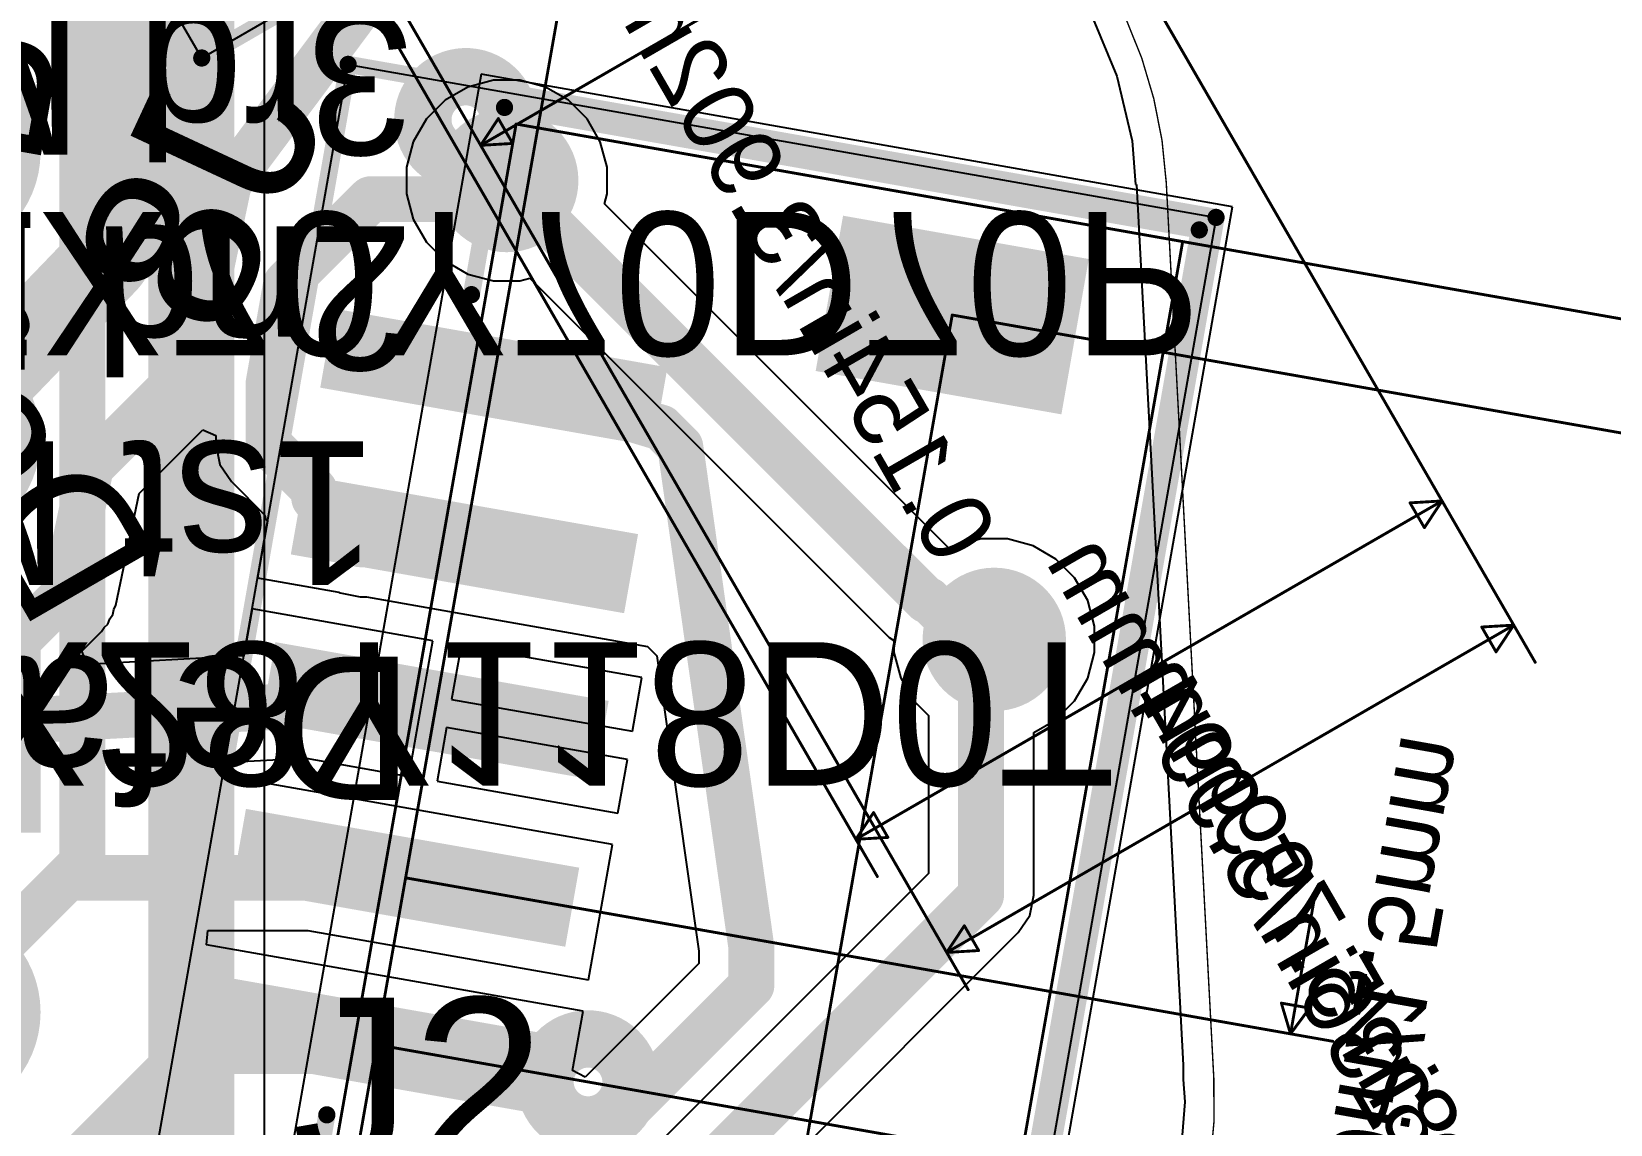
# Model space of a CAD drawing. Header units: millimetres. Extents: x 44.3 to 117.6, y 98.8 to 161.5.
# Drawn here: x 91.8 to 105.79, y 118.77 to 128.45 of the extents above; entities that cross this region are included whole.
import ezdxf

# ---------------------------------------------------------------- set-up
doc = ezdxf.new("R2010")
doc.units = ezdxf.units.MM
for name, color, linetype in [('BottomLayer', 5, 'Continuous'), ('BottomOverlay', 54, 'Continuous'), ('BottomPaste', 16, 'Continuous'), ('BottomSolder', 6, 'Continuous'), ('KeepOutLayer', 6, 'Continuous'), ('Mechanical13', 56, 'Continuous'), ('Mechanical15', 56, 'Continuous'), ('Mechanical5', 56, 'Continuous'), ('Mechanical7', 56, 'Continuous'), ('MultiLayer', 9, 'Continuous'), ('PadHoleLayer', 156, 'Continuous'), ('TopLayer', 1, 'Continuous'), ('TopOverlay', 2, 'Continuous'), ('TopSolder', 216, 'Continuous'), ('ViaHoleLayer', 16, 'Continuous')]:
    doc.layers.add(name, color=color, linetype=linetype)
doc.styles.add('Arial', font='arial.ttf', dxfattribs={"height": 0.2})

# ---------------------------------------------------------------- blocks, each defined once
blk = doc.blocks.new('PCBC_________1_2')
at = {"layer": 'BottomLayer'}
h = blk.add_hatch(color=5, dxfattribs=at)
edge = h.paths.add_edge_path()
edge.add_arc((0, 10.16), 0.8499983, 0, 360)
h = blk.add_hatch(color=5, dxfattribs=at)
edge = h.paths.add_edge_path()
edge.add_arc((0, 7.619999999999999), 0.8499983, 0, 360)
h = blk.add_hatch(color=5, dxfattribs=at)
edge = h.paths.add_edge_path()
edge.add_arc((0, 5.08), 0.8499983, 0, 360)
blk.add_hatch(color=5, dxfattribs=at).paths.add_polyline_path([(-0.84999957, 3.38999957), (0.84999957, 3.38999957), (0.84999957, 1.69000043), (-0.84999957, 1.69000043)])
h = blk.add_hatch(color=5, dxfattribs=at)
edge = h.paths.add_edge_path()
edge.add_arc((0, 0), 0.8499983, 0, 360)
at = {"layer": 'BottomSolder'}
h = blk.add_hatch(color=6, dxfattribs=at)
edge = h.paths.add_edge_path()
edge.add_arc((0, 10.16), 0.9515982999999999, 0, 360)
h = blk.add_hatch(color=6, dxfattribs=at)
edge = h.paths.add_edge_path()
edge.add_arc((0, 7.619999999999999), 0.9515982999999999, 0, 360)
h = blk.add_hatch(color=6, dxfattribs=at)
edge = h.paths.add_edge_path()
edge.add_arc((0, 5.08), 0.9515982999999999, 0, 360)
blk.add_hatch(color=6, dxfattribs=at).paths.add_polyline_path([(-0.95159957, 3.49159957), (0.95159957, 3.49159957), (0.95159957, 1.58840043), (-0.95159957, 1.58840043)])
h = blk.add_hatch(color=6, dxfattribs=at)
edge = h.paths.add_edge_path()
edge.add_arc((0, 0), 0.9515982999999999, 0, 360)
at = {"layer": 'MultiLayer'}
h = blk.add_hatch(color=9, dxfattribs=at)
edge = h.paths.add_edge_path()
edge.add_arc((0, 10.16), 0.8499983, 0, 360)
h = blk.add_hatch(color=9, dxfattribs=at)
edge = h.paths.add_edge_path()
edge.add_arc((0, 7.619999999999999), 0.8499983, 0, 360)
h = blk.add_hatch(color=9, dxfattribs=at)
edge = h.paths.add_edge_path()
edge.add_arc((0, 5.08), 0.8499983, 0, 360)
blk.add_hatch(color=9, dxfattribs=at).paths.add_polyline_path([(-0.84999957, 3.38999957), (0.84999957, 3.38999957), (0.84999957, 1.69000043), (-0.84999957, 1.69000043)])
h = blk.add_hatch(color=9, dxfattribs=at)
edge = h.paths.add_edge_path()
edge.add_arc((0, 0), 0.8499983, 0, 360)
at = {"layer": 'PadHoleLayer'}
h = blk.add_hatch(color=156, dxfattribs=at)
edge = h.paths.add_edge_path()
edge.add_arc((0, 10.16), 0.5499989, 0, 360)
h = blk.add_hatch(color=156, dxfattribs=at)
edge = h.paths.add_edge_path()
edge.add_arc((0, 7.619999999999999), 0.5499989, 0, 360)
h = blk.add_hatch(color=156, dxfattribs=at)
edge = h.paths.add_edge_path()
edge.add_arc((0, 5.08), 0.5499989, 0, 360)
h = blk.add_hatch(color=156, dxfattribs=at)
edge = h.paths.add_edge_path()
edge.add_arc((0, 2.54), 0.5499989, 0, 360)
h = blk.add_hatch(color=156, dxfattribs=at)
edge = h.paths.add_edge_path()
edge.add_arc((0, 0), 0.5499989, 0, 360)
at = {"layer": 'TopLayer'}
h = blk.add_hatch(color=1, dxfattribs=at)
edge = h.paths.add_edge_path()
edge.add_arc((0, 10.16), 0.8499983, 0, 360)
h = blk.add_hatch(color=1, dxfattribs=at)
edge = h.paths.add_edge_path()
edge.add_arc((0, 7.619999999999999), 0.8499983, 0, 360)
h = blk.add_hatch(color=1, dxfattribs=at)
edge = h.paths.add_edge_path()
edge.add_arc((0, 5.08), 0.8499983, 0, 360)
blk.add_hatch(color=1, dxfattribs=at).paths.add_polyline_path([(-0.84999957, 3.38999957), (0.84999957, 3.38999957), (0.84999957, 1.69000043), (-0.84999957, 1.69000043)])
h = blk.add_hatch(color=1, dxfattribs=at)
edge = h.paths.add_edge_path()
edge.add_arc((0, 0), 0.8499983, 0, 360)
at = {"layer": 'TopSolder'}
h = blk.add_hatch(color=216, dxfattribs=at)
edge = h.paths.add_edge_path()
edge.add_arc((0, 10.16), 0.9515982999999999, 0, 360)
h = blk.add_hatch(color=216, dxfattribs=at)
edge = h.paths.add_edge_path()
edge.add_arc((0, 7.619999999999999), 0.9515982999999999, 0, 360)
h = blk.add_hatch(color=216, dxfattribs=at)
edge = h.paths.add_edge_path()
edge.add_arc((0, 5.08), 0.9515982999999999, 0, 360)
blk.add_hatch(color=216, dxfattribs=at).paths.add_polyline_path([(-0.95159957, 3.49159957), (0.95159957, 3.49159957), (0.95159957, 1.58840043), (-0.95159957, 1.58840043)])
h = blk.add_hatch(color=216, dxfattribs=at)
edge = h.paths.add_edge_path()
edge.add_arc((0, 0), 0.9515982999999999, 0, 360)
blk = doc.blocks.new('CONN_S5B_ZR_SM4A_TF_JST_B_6')
at = {"layer": 'BottomLayer'}
for points in [[(-0.35560508, 1.49858984), (0.35559492, 1.49858984), (0.35559492, -1.49861016), (-0.35560508, -1.49861016)], [(1.14439192, 1.49861016), (1.85559192, 1.49861016), (1.85559192, -1.49858984), (1.14439192, -1.49858984)], [(2.64439908, 1.49857968), (3.35559908, 1.49857968), (3.35559908, -1.49862032), (2.64439908, -1.49862032)], [(4.14439608, 1.4986), (4.85559608, 1.4986), (4.85559608, -1.4986), (4.14439608, -1.4986)], [(5.64439562, 1.49862032), (6.35559562, 1.49862032), (6.35559562, -1.49857968), (5.64439562, -1.49857968)], [(7.84687534, -2.8986861), (7.84687534, -4.9052861), (6.65307534, -4.9052861), (6.65307534, -2.8986861)]]:
    blk.add_hatch(color=5, dxfattribs=at).paths.add_polyline_path(points)
at = {"layer": 'BottomPaste'}
for points in [[(-0.35560508, 1.49858984), (0.35559492, 1.49858984), (0.35559492, -1.49861016), (-0.35560508, -1.49861016)], [(1.14439192, 1.49861016), (1.85559192, 1.49861016), (1.85559192, -1.49858984), (1.14439192, -1.49858984)], [(2.64439908, 1.49857968), (3.35559908, 1.49857968), (3.35559908, -1.49862032), (2.64439908, -1.49862032)], [(4.14439608, 1.4986), (4.85559608, 1.4986), (4.85559608, -1.4986), (4.14439608, -1.4986)], [(5.64439562, 1.49862032), (6.35559562, 1.49862032), (6.35559562, -1.49857968), (5.64439562, -1.49857968)], [(7.84687534, -2.8986861), (7.84687534, -4.9052861), (6.65307534, -4.9052861), (6.65307534, -2.8986861)]]:
    blk.add_hatch(color=16, dxfattribs=at).paths.add_polyline_path(points)
at = {"layer": 'BottomSolder'}
for points in [[(-0.35560508, 1.49858984), (0.35559492, 1.49858984), (0.35559492, -1.49861016), (-0.35560508, -1.49861016)], [(1.14439192, 1.49861016), (1.85559192, 1.49861016), (1.85559192, -1.49858984), (1.14439192, -1.49858984)], [(2.64439908, 1.49857968), (3.35559908, 1.49857968), (3.35559908, -1.49862032), (2.64439908, -1.49862032)], [(4.14439608, 1.4986), (4.85559608, 1.4986), (4.85559608, -1.4986), (4.14439608, -1.4986)], [(5.64439562, 1.49862032), (6.35559562, 1.49862032), (6.35559562, -1.49857968), (5.64439562, -1.49857968)], [(7.948475339999999, -2.7970861), (7.948475339999999, -5.0068861), (6.55147534, -5.0068861), (6.55147534, -2.7970861)]]:
    blk.add_hatch(color=6, dxfattribs=at).paths.add_polyline_path(points)
at = {"layer": 'BottomOverlay', "const_width": 0.1524}
for points in [[(-2.37208822, 0.3224174399999999), (-0.68834, 0.32239204)], [(6.68832546, 0.3224149), (8.37212448, 0.32239712)], [(8.37212448, 0.32239712), (8.372106699999998, -5.92598764)], [(-2.37209584, -5.92601812), (8.372106699999998, -5.92598764)]]:
    blk.add_lwpolyline(points, dxfattribs=at)
at = {"layer": 'BottomOverlay', "const_width": 0.0762}
for points in [[(-0.72644, 0.32239204, 1), (-0.65024, 0.32239204, 1)], [(6.65022546, 0.3224149, 1), (6.72642546, 0.3224149, 1)], [(8.33402448, 0.32239712, 1), (8.41022448, 0.32239712, 1)], [(8.33402448, 0.32239712, 1), (8.41022448, 0.32239712, 1)], [(8.3340067, -5.92598764, 1), (8.410206699999998, -5.92598764, 1)], [(8.3340067, -5.92598764, 1), (8.410206699999998, -5.92598764, 1)]]:
    blk.add_lwpolyline(points, format="xyb", close=True, dxfattribs=at)
at = {"layer": 'Mechanical13', "const_width": 0.0254}
for points in [[(-2.24508568, 0.19542506), (8.245081299999999, 0.19538442)], [(8.245081299999999, 0.19538442), (8.24510162, -5.79899526)], [(-2.24510346, -5.79901558), (8.24510162, -5.79899526)]]:
    blk.add_lwpolyline(points, dxfattribs=at)
at = {"layer": 'Mechanical13'}
for points, const_width in [([(8.2387313, 0.19538442, 1), (8.2514313, 0.19538442, 1)], 0.0127), ([(8.2387313, 0.19538442, 1), (8.2514313, 0.19538442, 1)], 0.0127), ([(0.38099746, -1.90499746, 1), (-0.38100254, -1.90499746, 1)], 0.508), ([(-0.50800254, -1.90499746, 1), (-0.25400254, -1.90499746, 1)], 0.254), ([(0.25399746, -1.90499746, 1), (0.50799746, -1.90499746, 1)], 0.254), ([(8.238751619999999, -5.79899526, 1), (8.25145162, -5.79899526, 1)], 0.0127), ([(8.238751619999999, -5.79899526, 1), (8.25145162, -5.79899526, 1)], 0.0127)]:
    blk.add_lwpolyline(points, format="xyb", close=True, dxfattribs=dict(at, const_width=const_width))
at = {"layer": 'Mechanical15'}
for p, q in [((-2.50730004, 1.7526), (8.507295659999999, 1.75260254)), ((8.507295659999999, 1.75260254), (8.5072982, -6.052997799999999)), ((8.5072982, -6.052997799999999), (-2.50730258, -6.05300034))]:
    blk.add_line(p, q, dxfattribs=at)
at = {"layer": 'Mechanical15', "const_width": 0.1524}
for points in [[(-2.50727972, 1.75262032), (8.50728042, 1.75260762)], [(8.50728042, 1.75260762), (8.5073109, -6.052977479999999)], [(-2.50728988, -6.053023199999999), (8.5073109, -6.052977479999999)]]:
    blk.add_lwpolyline(points, dxfattribs=at)
at = {"layer": 'Mechanical15', "const_width": 0.0762}
for points in [[(8.46918042, 1.75260762, 1), (8.54538042, 1.75260762, 1)], [(8.46918042, 1.75260762, 1), (8.54538042, 1.75260762, 1)], [(8.4692109, -6.052977479999999, 1), (8.5454109, -6.052977479999999, 1)], [(8.4692109, -6.052977479999999, 1), (8.5454109, -6.052977479999999, 1)]]:
    blk.add_lwpolyline(points, format="xyb", close=True, dxfattribs=at)
at = {"layer": 'Mechanical5'}
for p, q in [((8.62609908, 0.57639966), (-2.62610092, 0.57639966)), ((8.62609908, -6.180000339999999), (8.62609908, 0.57639966)), ((-2.62610346, -6.1799978), (8.62609908, -6.180000339999999))]:
    blk.add_line(p, q, dxfattribs=at)
at = {"layer": 'Mechanical7', "const_width": 0.0254}
for points in [[(-13.04830512, 7.619999999999999e-06), (2.99999908, -2.032e-05)], [(-4.79331782, -2.54e-06), (2.99999908, -2.032e-05)], [(-5.08e-06, -1.016e-05), (-1.27e-05, -8.338977479999999)], [(-5.08e-06, -1.016e-05), (11.1661067, -2.032e-05)], [(-5.08e-06, -1.016e-05), (11.1661067, -2.032e-05)], [(1.49999192, 1.016e-05), (1.49999446, -8.33900796)], [(-4.793312739999999, -3.90199626), (7.24997534, -3.9019861)], [(7.24997534, -3.9019861), (7.24999566, -14.0540105)], [(8.24510162, -5.79899526), (8.24511686, -16.5940105)], [(1.75401478, -7.830995259999999), (1.50002494, -7.95800542)], [(1.75401478, -7.830995259999999), (1.75397668, -8.08500034)], [(1.50002494, -7.95800542), (2.77001478, -7.95799526)], [(1.50002494, -7.95800542), (1.75397668, -8.08500034)]]:
    blk.add_lwpolyline(points, dxfattribs=at)
at = {"layer": 'Mechanical7', "const_width": 0.0127}
for points in [[(-0.00635508, -1.016e-05, 1), (0.00634492, -1.016e-05, 1)], [(-0.00635508, -1.016e-05, 1), (0.00634492, -1.016e-05, 1)], [(-0.00635508, -1.016e-05, 1), (0.00634492, -1.016e-05, 1)], [(1.49364192, 1.016e-05, 1), (1.50634192, 1.016e-05, 1)], [(2.99364908, -2.032e-05, 1), (3.00634908, -2.032e-05, 1)], [(2.99364908, -2.032e-05, 1), (3.00634908, -2.032e-05, 1)], [(7.243625339999999, -3.9019861, 1), (7.256325339999999, -3.9019861, 1)], [(7.243625339999999, -3.9019861, 1), (7.256325339999999, -3.9019861, 1)], [(8.238751619999999, -5.79899526, 1), (8.25145162, -5.79899526, 1)], [(1.74766478, -7.830995259999999, 1), (1.76036478, -7.830995259999999, 1)], [(1.74766478, -7.830995259999999, 1), (1.76036478, -7.830995259999999, 1)], [(1.49367494, -7.95800542, 1), (1.50637494, -7.95800542, 1)], [(1.49367494, -7.95800542, 1), (1.50637494, -7.95800542, 1)], [(1.49367494, -7.95800542, 1), (1.50637494, -7.95800542, 1)], [(2.76366478, -7.95799526, 1), (2.77636478, -7.95799526, 1)], [(1.74762668, -8.08500034, 1), (1.76032668, -8.08500034, 1)], [(1.74762668, -8.08500034, 1), (1.76032668, -8.08500034, 1)], [(1.49364446, -8.33900796, 1), (1.50634446, -8.33900796, 1)]]:
    blk.add_lwpolyline(points, format="xyb", close=True, dxfattribs=at)
at = {"layer": 'Mechanical7', "text_generation_flag": 2}
for s, height, p in [('Default Padstyle: RX28Y118D0T', 1.27, (-6.20750346, 5.5626)), ('0.059in/1.5mm', 0.635, (-1.3137515, -8.46600034))]:
    blk.add_text(s, height=height, rotation=180, dxfattribs=at).set_placement(p)
blk = doc.blocks.new('CONN_S5B_ZR_SM4A_TF_JST_B_7')
at = {"layer": 'BottomOverlay'}
for points, const_width in [([(-3.76910092, 0, 1), (-4.531100919999999, 0, 1)], 0.508), ([(-4.65810092, 0, 1), (-4.40410092, 0, 1)], 0.254), ([(-3.896100919999999, 0, 1), (-3.64210092, 0, 1)], 0.254)]:
    blk.add_lwpolyline(points, format="xyb", close=True, dxfattribs=dict(at, const_width=const_width))
at = {"layer": 'Mechanical15'}
for p, q in [((-2.5072975, -6.05300034), (-2.50730004, 1.7526)), ((-2.50730004, 1.7526), (8.5072982, 1.7526))]:
    blk.add_line(p, q, dxfattribs=at)
at = {"layer": 'Mechanical15', "const_width": 0.1524}
for points in [[(8.50730836, 1.75261778), (-2.50730258, 1.75258984)], [(-2.50730258, 1.75258984), (-2.50729496, -6.05302066)]]:
    blk.add_lwpolyline(points, dxfattribs=at)
at = {"layer": 'Mechanical15', "const_width": 0.0762}
blk.add_lwpolyline([(-2.54540258, 1.75258984, 1), (-2.46920258, 1.75258984, 1)], format="xyb", close=True, dxfattribs=at)
blk.add_lwpolyline([(-2.54540258, 1.75258984, 1), (-2.46920258, 1.75258984, 1)], format="xyb", close=True, dxfattribs=at)
at = {"layer": 'Mechanical7', "const_width": 0.0254}
for points in [[(-2.24508822, 0.19538442), (-11.77831528, 0.19538188)], [(-11.3973229, 0.19538696), (-11.52431782, -0.05860795999999999)], [(-11.3973229, 0.19538696), (-11.3973229, -5.799013039999999)], [(-11.3973229, 0.19538696), (-11.2703229, -0.05860542)], [(3.00000162, 0), (-13.04829242, -2.286e-05)], [(-12.66730258, -1.778e-05), (-12.79429496, -0.2540127)], [(-12.66730258, -1.778e-05), (-12.66729496, -5.799028279999999)], [(-12.66730258, -1.778e-05), (-12.54030004, -0.25401016)], [(3.00000162, 0), (-4.7932975, -1.778e-05)], [(-4.41230766, -1.27e-05), (-4.53930004, -0.25401016)], [(-4.41230766, -1.27e-05), (-4.41227464, -3.90201404)], [(-4.41230766, -1.27e-05), (-4.28530766, -0.25400508)], [(-11.2703229, -0.05860542), (-11.52431782, -0.05860795999999999)], [(-12.54030004, -0.25401016), (-12.79429496, -0.2540127)], [(-4.28530766, -0.25400508), (-4.53930004, -0.25401016)], [(-12.54027464, -5.54498764), (-12.79426956, -5.54499272)], [(-12.79426956, -5.54499272), (-12.66729496, -5.799028279999999)], [(-12.54027464, -5.54498764), (-12.66729496, -5.799028279999999)], [(-11.27030258, -5.5449724), (-11.5242975, -5.544974939999999)], [(-11.5242975, -5.544974939999999), (-11.3973229, -5.799013039999999)], [(-11.27030258, -5.5449724), (-11.3973229, -5.799013039999999)], [(-2.24508822, -5.79901558), (-13.04833052, -5.799007959999999)], [(-2.24508822, -5.79901558), (-11.77831528, -5.799018119999999)]]:
    blk.add_lwpolyline(points, dxfattribs=at)
at = {"layer": 'Mechanical7', "const_width": 0.0127}
for points in [[(-11.78466528, 0.19538188, 1), (-11.77196528, 0.19538188, 1)], [(-11.4036729, 0.19538696, 1), (-11.3909729, 0.19538696, 1)], [(-11.4036729, 0.19538696, 1), (-11.3909729, 0.19538696, 1)], [(-11.4036729, 0.19538696, 1), (-11.3909729, 0.19538696, 1)], [(-13.05464242, -2.286e-05, 1), (-13.04194242, -2.286e-05, 1)], [(-12.67365258, -1.778e-05, 1), (-12.66095258, -1.778e-05, 1)], [(-12.67365258, -1.778e-05, 1), (-12.66095258, -1.778e-05, 1)], [(-12.67365258, -1.778e-05, 1), (-12.66095258, -1.778e-05, 1)], [(-4.7996475, -1.778e-05, 1), (-4.7869475, -1.778e-05, 1)], [(-4.41865766, -1.27e-05, 1), (-4.405957659999999, -1.27e-05, 1)], [(-4.41865766, -1.27e-05, 1), (-4.405957659999999, -1.27e-05, 1)], [(-4.41865766, -1.27e-05, 1), (-4.405957659999999, -1.27e-05, 1)], [(-11.53066782, -0.05860795999999999, 1), (-11.51796782, -0.05860795999999999, 1)], [(-11.53066782, -0.05860795999999999, 1), (-11.51796782, -0.05860795999999999, 1)], [(-11.2766729, -0.05860542, 1), (-11.2639729, -0.05860542, 1)], [(-11.2766729, -0.05860542, 1), (-11.2639729, -0.05860542, 1)], [(-12.80064496, -0.2540127, 1), (-12.78794496, -0.2540127, 1)], [(-12.80064496, -0.2540127, 1), (-12.78794496, -0.2540127, 1)], [(-12.54665004, -0.25401016, 1), (-12.53395004, -0.25401016, 1)], [(-12.54665004, -0.25401016, 1), (-12.53395004, -0.25401016, 1)], [(-4.54565004, -0.25401016, 1), (-4.532950039999999, -0.25401016, 1)], [(-4.54565004, -0.25401016, 1), (-4.532950039999999, -0.25401016, 1)], [(-4.291657659999999, -0.25400508, 1), (-4.27895766, -0.25400508, 1)], [(-4.291657659999999, -0.25400508, 1), (-4.27895766, -0.25400508, 1)], [(-12.80061956, -5.54499272, 1), (-12.78791956, -5.54499272, 1)], [(-12.80061956, -5.54499272, 1), (-12.78791956, -5.54499272, 1)], [(-12.54662464, -5.54498764, 1), (-12.53392464, -5.54498764, 1)], [(-12.54662464, -5.54498764, 1), (-12.53392464, -5.54498764, 1)], [(-11.5306475, -5.544974939999999, 1), (-11.5179475, -5.544974939999999, 1)], [(-11.5306475, -5.544974939999999, 1), (-11.5179475, -5.544974939999999, 1)], [(-11.27665258, -5.5449724, 1), (-11.26395258, -5.5449724, 1)], [(-11.27665258, -5.5449724, 1), (-11.26395258, -5.5449724, 1)], [(-13.05468052, -5.799007959999999, 1), (-13.04198052, -5.799007959999999, 1)], [(-12.67364496, -5.799028279999999, 1), (-12.66094496, -5.799028279999999, 1)], [(-12.67364496, -5.799028279999999, 1), (-12.66094496, -5.799028279999999, 1)], [(-12.67364496, -5.799028279999999, 1), (-12.66094496, -5.799028279999999, 1)], [(-11.78466528, -5.799018119999999, 1), (-11.77196528, -5.799018119999999, 1)], [(-11.4036729, -5.799013039999999, 1), (-11.3909729, -5.799013039999999, 1)], [(-11.4036729, -5.799013039999999, 1), (-11.3909729, -5.799013039999999, 1)], [(-11.4036729, -5.799013039999999, 1), (-11.3909729, -5.799013039999999, 1)]]:
    blk.add_lwpolyline(points, format="xyb", close=True, dxfattribs=at)
at = {"layer": 'TopOverlay'}
for points, const_width in [([(-3.76910092, 0, 1), (-4.531100919999999, 0, 1)], 0.508), ([(-4.65810092, 0, 1), (-4.40410092, 0, 1)], 0.254), ([(-3.896100919999999, 0, 1), (-3.64210092, 0, 1)], 0.254)]:
    blk.add_lwpolyline(points, format="xyb", close=True, dxfattribs=dict(at, const_width=const_width))
at = {"layer": 'Mechanical7', "text_generation_flag": 2}
for s, height, p in [('Default Padstyle: RX28Y118D0T', 1.27, (-6.20749838, 5.5626)), ('0.154in/3.902mm', 0.635, (-9.6827975, -1.63350194)), ('0.236in/5.994mm', 0.635, (-16.66780004, -2.48430034)), ('0.228in/5.799mm', 0.635, (-17.93780004, -2.5819989))]:
    blk.add_text(s, height=height, rotation=180, dxfattribs=at).set_placement(p)
blk = doc.blocks.new('CONN_S5B_ZR_SM4A_TF_JST_B_10')
at = {"layer": 'Mechanical7', "text_generation_flag": 2}
for s, p in [('2nd Mtg Padstyle: EX70Y70D70P', (-6.207500919999999, 9.372599999999998)), ('Default Padstyle: RX28Y118D0T', (-6.207500919999999, 5.5626))]:
    blk.add_text(s, height=1.27, rotation=180, dxfattribs=at).set_placement(p)
blk = doc.blocks.new('CONN_S5B_ZR_SM4A_TF_JST_12')
at = {"layer": 'Mechanical7'}
for s, p in [('Default Padstyle: RX28Y118D0T', (-6.207500919999999, -5.5626)), ('1st Mtg Padstyle: RX79Y47D0T', (-5.890000919999999, -7.467599999999999)), ('2nd Mtg Padstyle: EX70Y70D70P', (-6.207500919999999, -9.372599999999998)), ('3rd Mtg Padstyle: EX70Y70D70P', (-6.207500919999999, -11.2776))]:
    blk.add_text(s, height=1.27, dxfattribs=at).set_placement(p)

msp = doc.modelspace()

# ---------------------------------------------------------------- hatches: boundary and pattern name
at = {"layer": 'BottomLayer'}
h = msp.add_hatch(color=5, dxfattribs=at)
edge = h.paths.add_edge_path()
edge.add_arc((96.01199999999999, 127.127), 0.635, 0, 360)
h = msp.add_hatch(color=5, dxfattribs=at)
edge = h.paths.add_edge_path()
edge.add_arc((100.33, 123.063), 0.635, 0, 360)
at = {"layer": 'TopLayer'}
h = msp.add_hatch(color=1, dxfattribs=at)
edge = h.paths.add_edge_path()
edge.add_arc((96.01199999999999, 127.127), 0.635, 0, 360)
h = msp.add_hatch(color=1, dxfattribs=at)
edge = h.paths.add_edge_path()
edge.add_arc((100.33, 123.063), 0.635, 0, 360)
at = {"layer": 'ViaHoleLayer'}
h = msp.add_hatch(color=16, dxfattribs=at)
edge = h.paths.add_edge_path()
edge.add_arc((96.01199999999999, 127.127), 0.3556, 0, 360)
h = msp.add_hatch(color=16, dxfattribs=at)
edge = h.paths.add_edge_path()
edge.add_arc((100.33, 123.063), 0.3556, 0, 360)

# ---------------------------------------------------------------- linework, layer by layer
at = {"layer": 'BottomLayer'}
for p, q in [((92.75674616, 124.3555044), (93.31963302, 124.91839126)), ((93.31963302, 124.91839126), (93.43696578, 124.86978836)), ((93.43696578, 124.86978836), (93.43696578, 124.7908604)), ((93.43696578, 124.7908604), (93.47244958, 124.61246858)), ((93.47244958, 124.61246858), (93.57350093999999, 124.46123952)), ((93.57350093999999, 124.46123952), (93.87094764, 124.16379028)), ((92.54929927999999, 123.36638522), (92.75674616, 124.3555044)), ((93.89371874, 124.10882976), (93.80562137999999, 123.60920922)), ((93.87094764, 124.16379028), (93.8768633, 124.13405196)), ((93.8768633, 124.13405196), (93.89371874, 124.10882976)), ((93.80562137999999, 123.60920922), (94.5245506, 123.4824429)), ((94.5245506, 123.4824429), (94.53637683999999, 123.47454096)), ((94.53637683999999, 123.47454096), (94.71476612, 123.43905716)), ((92.53223048, 123.32635736), (92.54929927999999, 123.36638522)), ((93.75688132, 123.33267434), (93.68336609999999, 122.91575112)), ((95.35778489999998, 123.05039144), (93.75688132, 123.33267434)), ((94.71476612, 123.43905716), (94.77060293999999, 123.43905716)), ((94.77060293999999, 123.43905716), (97.2575652, 123.00053886)), ((92.44687124, 123.16863352), (92.47795575999999, 123.19907796)), ((92.47795575999999, 123.19907796), (92.49690415999999, 123.24351018)), ((92.49690415999999, 123.24351018), (92.5237418, 123.28367774)), ((92.5237418, 123.28367774), (92.53223048, 123.32635736)), ((92.24757014, 122.95732584), (92.42269298, 123.13244868)), ((92.42269298, 123.13244868), (92.44687124, 123.16863352)), ((92.29930232, 122.84133928), (92.24757014, 122.95732584)), ((93.68336609999999, 122.91575112), (92.29930232, 122.84133928)), ((95.25193039999999, 122.45005228), (95.35778489999998, 123.05039144)), ((95.60792663999999, 123.00628688), (95.52412441999999, 122.53101732)), ((97.20883022, 122.72400398), (95.60792663999999, 123.00628688)), ((97.2575652, 123.00053886), (97.25756774, 123.00053632)), ((97.25756774, 123.00053632), (97.2575652, 123.00053378)), ((97.2575652, 123.00053378), (97.34123788, 122.91807776)), ((97.34123788, 122.91807776), (97.71281194, 120.30130372)), ((97.125028, 122.24873442), (97.20883022, 122.72400398)), ((95.52412441999999, 122.53101732), (97.125028, 122.24873442)), ((95.14607335999999, 121.84971312), (95.25193039999999, 122.45005228)), ((95.48001732, 122.28087558), (95.39621509999999, 121.80560856)), ((97.0809209, 121.99859268), (95.48001732, 122.28087558)), ((93.54246975999999, 121.84733314), (93.55018628, 121.97493258)), ((93.55018628, 121.97493258), (94.22029162, 122.01095994)), ((94.22029162, 122.01095994), (94.2352319, 122.01031986)), ((94.2352319, 122.01031986), (95.14607335999999, 121.84971312)), ((96.99711868, 121.52332566), (97.0809209, 121.99859268)), ((96.94832782, 121.24679078), (93.54246975999999, 121.84733314)), ((95.39621509999999, 121.80560856), (96.99711868, 121.52332566)), ((96.73661627999999, 120.04611246), (96.94832782, 121.24679078)), ((93.35285621999999, 120.35763076), (93.36396617999999, 120.48463076)), ((93.36396617999999, 120.48463076), (94.24964894, 120.48463076)), ((94.24964894, 120.48463076), (96.73661627999999, 120.04611246)), ((96.68787621999999, 119.76957758), (93.35285621999999, 120.35763076)), ((97.71281194, 120.30130372), (97.71281194, 120.1906537)), ((97.71281194, 120.1906537), (96.70792698, 119.18576874)), ((96.59527544, 119.24440972), (96.68787621999999, 119.76957758)), ((96.70792698, 119.18576874), (96.59527544, 119.24440972))]:
    msp.add_line(p, q, dxfattribs=at)
for points, const_width in [([(92.58819684, 126.5946922), (92.62292117999999, 129.77460964)], 0.7619999999999999), ([(93.55103464, 127.10202926), (95.5078481, 129.7328114)], 0.4064), ([(93.53269584, 127.01458722), (93.55103464, 127.10202926)], 0.4064), ([(95.8467603, 126.9617603), (96.01199999999999, 127.127)], 0.4064), ([(93.23272691999999, 125.58429544), (93.53269584, 127.01458722)], 0.4064), ([(94.05859522, 126.21420782), (94.8061477, 126.9617603)], 0.4064), ([(94.8061477, 126.9617603), (95.8467603, 126.9617603)], 0.4064), ([(92.46511605999999, 126.42512688), (92.5881943, 126.5946922)], 0.7619999999999999), ([(91.19101649999999, 125.10002158), (92.46511605999999, 126.42512688)], 0.7619999999999999), ([(92.57705132, 126.54154016), (92.58819684, 126.5946922)], 0.4064), ([(93.90312182, 125.33245444), (94.05859522, 126.21420782)], 0.4064), ([(93.20789588, 125.46589588), (93.23272691999999, 125.58429544)], 0.4064), ([(92.329, 124.587), (93.20789588, 125.46589588)], 0.4064), ([(95.89790319999999, 125.3824264), (97.14714378, 125.00739794)], 0.4064), ([(93.90312182, 124.7908604), (93.90312182, 125.33245444)], 0.4064), ([(97.14714378, 125.00739794), (97.38091014, 124.93722028)], 0.4064), ([(97.38091014, 124.93722028), (97.54893114, 124.76919928)], 0.4064), ([(93.90312182, 124.7908604), (94.30753553999999, 124.38644668)], 0.4064), ([(97.54893114, 124.76919928), (97.54930451999999, 124.76856936)], 0.4064), ([(97.54930451999999, 124.76856936), (98.17492938, 120.36267012)], 0.4064), ([(92.09306956, 123.46206956), (92.329, 124.587)], 0.4064), ([(94.30753553999999, 124.31244378), (94.30753553999999, 124.38644668)], 0.4064), ([(94.30753553999999, 124.31244378), (94.71476612, 123.9052132)], 0.4064), ([(94.71476612, 123.9052132), (95.63745159999999, 123.9052132)], 0.4064), ([(90.932, 122.301), (92.09306956, 123.46206956)], 0.4064), ([(91.58958822, 122.33635426), (94.21775923999999, 122.47765192)], 0.4064), ([(94.21775923999999, 122.47765192), (95.377, 122.428)], 0.4064), ([(90.932, 119.761), (92.1217868, 120.9507868)], 0.4064), ([(92.1217868, 120.9507868), (95.11649759999999, 120.9507868)], 0.4064), ([(98.17492938, 120.36266758), (98.17896798, 120.33424498)], 0.4064), ([(98.17896798, 119.99756798), (98.17896798, 120.33424498)], 0.4064), ([(95.80879999999999, 117.6274), (98.17896798, 119.99756798)], 0.4064), ([(92.19150217999999, 118.35350218), (93.30577224, 119.46777224)], 0.508), ([(93.30577224, 119.46777224), (94.85024464, 119.46777224)], 0.508), ([(94.85024464, 119.46777224), (94.85604599999999, 119.4735736)], 0.4064)]:
    msp.add_lwpolyline(points, dxfattribs=dict(at, const_width=const_width))
for points, const_width in [([(93.44943463999999, 127.10202926, 1), (93.65263464, 127.10202926, 1)], 0.2032), ([(93.44943463999999, 127.10202926, 1), (93.65263464, 127.10202926, 1)], 0.2032), ([(95.9104, 127.127, 1), (96.11359999999999, 127.127, 1)], 0.2032), ([(93.43109584, 127.01458722, 1), (93.63429584, 127.01458722, 1)], 0.2032), ([(93.43109584, 127.01458722, 1), (93.63429584, 127.01458722, 1)], 0.2032), ([(94.70454769999999, 126.9617603, 1), (94.90774769999999, 126.9617603, 1)], 0.2032), ([(94.70454769999999, 126.9617603, 1), (94.90774769999999, 126.9617603, 1)], 0.2032), ([(95.7451603, 126.9617603, 1), (95.94836029999999, 126.9617603, 1)], 0.2032), ([(95.7451603, 126.9617603, 1), (95.94836029999999, 126.9617603, 1)], 0.2032), ([(92.3976943, 126.5946922, 1), (92.7786943, 126.5946922, 1)], 0.3809999999999999), ([(92.39769684, 126.5946922, 1), (92.77869684, 126.5946922, 1)], 0.3809999999999999), ([(92.27461606, 126.42512688, 1), (92.65561606, 126.42512688, 1)], 0.3809999999999999), ([(92.27461606, 126.42512688, 1), (92.65561606, 126.42512688, 1)], 0.3809999999999999), ([(92.47545131999999, 126.54154016, 1), (92.67865132, 126.54154016, 1)], 0.2032), ([(92.48659683999999, 126.5946922, 1), (92.68979684, 126.5946922, 1)], 0.2032), ([(93.95699522, 126.21420782, 1), (94.16019521999999, 126.21420782, 1)], 0.2032), ([(93.95699522, 126.21420782, 1), (94.16019521999999, 126.21420782, 1)], 0.2032), ([(93.13112692, 125.58429544, 1), (93.33432692, 125.58429544, 1)], 0.2032), ([(93.13112692, 125.58429544, 1), (93.33432692, 125.58429544, 1)], 0.2032), ([(93.10629587999999, 125.46589588, 1), (93.30949588, 125.46589588, 1)], 0.2032), ([(93.10629587999999, 125.46589588, 1), (93.30949588, 125.46589588, 1)], 0.2032), ([(95.7963032, 125.3824264, 1), (95.99950319999999, 125.3824264, 1)], 0.2032), ([(93.80152181999999, 125.33245444, 1), (94.00472181999999, 125.33245444, 1)], 0.2032), ([(93.80152181999999, 125.33245444, 1), (94.00472181999999, 125.33245444, 1)], 0.2032), ([(97.04554378, 125.00739794, 1), (97.24874378, 125.00739794, 1)], 0.2032), ([(97.04554378, 125.00739794, 1), (97.24874378, 125.00739794, 1)], 0.2032), ([(97.27931013999999, 124.93722028, 1), (97.48251014, 124.93722028, 1)], 0.2032), ([(97.27931013999999, 124.93722028, 1), (97.48251014, 124.93722028, 1)], 0.2032), ([(93.80152181999999, 124.7908604, 1), (94.00472181999999, 124.7908604, 1)], 0.2032), ([(93.80152181999999, 124.7908604, 1), (94.00472181999999, 124.7908604, 1)], 0.2032), ([(97.44733113999999, 124.76919928, 1), (97.65053113999998, 124.76919928, 1)], 0.2032), ([(97.44733113999999, 124.76919928, 1), (97.65053113999998, 124.76919928, 1)], 0.2032), ([(97.44770452, 124.76856936, 1), (97.65090452, 124.76856936, 1)], 0.2032), ([(97.44770452, 124.76856936, 1), (97.65090452, 124.76856936, 1)], 0.2032), ([(92.22739999999999, 124.587, 1), (92.43059999999998, 124.587, 1)], 0.2032), ([(92.22739999999999, 124.587, 1), (92.43059999999998, 124.587, 1)], 0.2032), ([(94.20593554, 124.38644668, 1), (94.40913554, 124.38644668, 1)], 0.2032), ([(94.20593554, 124.38644668, 1), (94.40913554, 124.38644668, 1)], 0.2032), ([(94.20593554, 124.31244378, 1), (94.40913554, 124.31244378, 1)], 0.2032), ([(94.20593554, 124.31244378, 1), (94.40913554, 124.31244378, 1)], 0.2032), ([(94.61316612, 123.9052132, 1), (94.81636612, 123.9052132, 1)], 0.2032), ([(94.61316612, 123.9052132, 1), (94.81636612, 123.9052132, 1)], 0.2032), ([(95.5358516, 123.9052132, 1), (95.7390516, 123.9052132, 1)], 0.2032), ([(91.99146956, 123.46206956, 1), (92.19466956, 123.46206956, 1)], 0.2032), ([(91.99146956, 123.46206956, 1), (92.19466956, 123.46206956, 1)], 0.2032), ([(94.11615924, 122.47765192, 1), (94.31935924, 122.47765192, 1)], 0.2032), ([(94.11615924, 122.47765192, 1), (94.31935924, 122.47765192, 1)], 0.2032), ([(95.27539999999999, 122.428, 1), (95.47859999999999, 122.428, 1)], 0.2032), ([(92.02018679999999, 120.9507868, 1), (92.22338679999999, 120.9507868, 1)], 0.2032), ([(92.02018679999999, 120.9507868, 1), (92.22338679999999, 120.9507868, 1)], 0.2032), ([(95.0148976, 120.9507868, 1), (95.2180976, 120.9507868, 1)], 0.2032), ([(98.07332938, 120.36267012, 1), (98.27652938, 120.36267012, 1)], 0.2032), ([(98.07332938, 120.36266758, 1), (98.27652938, 120.36266758, 1)], 0.2032), ([(98.07736798, 120.33424498, 1), (98.28056798, 120.33424498, 1)], 0.2032), ([(98.07736798, 120.33424498, 1), (98.28056798, 120.33424498, 1)], 0.2032), ([(98.07736798, 119.99756798, 1), (98.28056798, 119.99756798, 1)], 0.2032), ([(98.07736798, 119.99756798, 1), (98.28056798, 119.99756798, 1)], 0.2032), ([(93.17877224, 119.46777224, 1), (93.43277223999999, 119.46777224, 1)], 0.254), ([(93.17877224, 119.46777224, 1), (93.43277223999999, 119.46777224, 1)], 0.254), ([(94.72324463999999, 119.46777224, 1), (94.97724464, 119.46777224, 1)], 0.254), ([(94.74864464, 119.46777224, 1), (94.95184463999999, 119.46777224, 1)], 0.2032), ([(94.754446, 119.4735736, 1), (94.957646, 119.4735736, 1)], 0.2032)]:
    msp.add_lwpolyline(points, format="xyb", close=True, dxfattribs=dict(at, const_width=const_width))
at = {"layer": 'KeepOutLayer', "const_width": 0.0127}
for points in [[(101.32313238, 128.89484, -0.1181913949826907), (101.85341072, 127.106807)], [(102.27414902, 119.17825288, -0.2965705462415262), (100.09339138, 115.40106968)]]:
    msp.add_lwpolyline(points, format="xyb", dxfattribs=at)
msp.add_lwpolyline([(101.8533904, 127.1068324), (102.2741668, 119.1782732)], dxfattribs=at)
at = {"layer": 'KeepOutLayer', "const_width": 0.00635}
for points in [[(101.8502154, 127.1068324, 1), (101.8565654, 127.1068324, 1)], [(101.85023572, 127.106807, 1), (101.85658572, 127.106807, 1)], [(102.27097402, 119.17825288, 1), (102.27732402, 119.17825288, 1)], [(102.2709918, 119.1782732, 1), (102.2773418, 119.1782732, 1)]]:
    msp.add_lwpolyline(points, format="xyb", close=True, dxfattribs=at)
at = {"layer": 'TopLayer'}
for p, q in [((93.86544091999998, 118.2624), (93.86544091999998, 136.0424)), ((101.19003638, 128.592072), (101.41453174, 128.05009442)), ((95.6688587, 127.95541592), (95.4661413, 127.8383778)), ((95.89496188, 128.016), (95.6688587, 127.95541592)), ((96.12903811999999, 128.016), (95.89496188, 128.016)), ((96.35514129999999, 127.95541592), (96.12903811999999, 128.016)), ((96.5578587, 127.8383778), (96.35514129999999, 127.95541592)), ((101.41453174, 128.05009442), (101.55147838, 127.47966884)), ((95.4661413, 127.8383778), (95.30062219999999, 127.6728587)), ((96.7233778, 127.6728587), (96.5578587, 127.8383778)), ((95.30062219999999, 127.6728587), (95.18358408, 127.4701413)), ((96.84041592, 127.4701413), (96.7233778, 127.6728587)), ((95.18358408, 127.4701413), (95.12299999999999, 127.24403812)), ((96.901, 127.24403812), (96.84041592, 127.4701413)), ((101.55147838, 127.47966884), (101.58195838, 127.09240266)), ((95.12299999999999, 127.24403812), (95.12299999999999, 127.00996188)), ((96.901, 127.00996188), (96.901, 127.24403812)), ((95.12299999999999, 127.00996188), (95.18358408, 126.7838587)), ((96.87717988, 126.92106188), (96.901, 127.00996188)), ((101.58195838, 127.09240266), (101.588316, 127.09274048)), ((101.588316, 127.09274048), (102.0023614, 119.2910111)), ((99.93611965999999, 123.8621221), (96.87717988, 126.92106188)), ((95.18358408, 126.7838587), (95.30062219999999, 126.5811413)), ((95.30062219999999, 126.5811413), (95.4661413, 126.4156222)), ((95.4661413, 126.4156222), (95.6688587, 126.29858408)), ((95.6688587, 126.29858408), (95.89496188, 126.238)), ((95.89496188, 126.238), (96.12903811999999, 126.238)), ((96.12903811999999, 126.238), (96.21793812, 126.26182012)), ((96.21793812, 126.26182012), (99.39971484, 123.0800434)), ((99.9868587, 123.89141592), (99.93611965999999, 123.8621221)), ((100.21296188, 123.952), (99.9868587, 123.89141592)), ((100.44703812, 123.952), (100.21296188, 123.952)), ((100.6731413, 123.89141592), (100.44703812, 123.952)), ((100.8758587, 123.7743778), (100.6731413, 123.89141592)), ((101.0413778, 123.6088587), (100.8758587, 123.7743778)), ((101.15841592, 123.4061413), (101.0413778, 123.6088587)), ((101.219, 123.18003812), (101.15841592, 123.4061413)), ((99.39971484, 123.0800434), (99.44099999999999, 123.05245646)), ((99.44099999999999, 123.05245646), (99.44099999999999, 122.94596188)), ((101.219, 122.94596188), (101.219, 123.18003812)), ((99.44099999999999, 122.94596188), (99.50158408, 122.7198587)), ((101.15841592, 122.7198587), (101.219, 122.94596188)), ((99.50158408, 122.7198587), (99.61862219999999, 122.5171413)), ((101.0413778, 122.5171413), (101.15841592, 122.7198587)), ((99.61862219999999, 122.5171413), (99.74699887999999, 122.38876462)), ((100.8758587, 122.3516222), (101.0413778, 122.5171413)), ((99.74699887999999, 122.38876462), (99.74699887999999, 120.9893313)), ((100.67931096, 122.23814516), (100.8758587, 122.3516222)), ((100.67931096, 120.79624304), (100.67931096, 122.23814516)), ((99.74699887999999, 120.9893313), (96.46899934, 117.71132922)), ((100.64382716, 120.61785376), (100.67931096, 120.79624304)), ((100.5427758, 120.46661962), (100.64382716, 120.61785376)), ((97.28319633999999, 117.20704016), (100.5427758, 120.46661962)), ((102.0023614, 119.2910111), (102.00269414, 119.163846)), ((102.00269414, 119.163846), (102.00269668, 119.163846)), ((102.00269668, 119.163846), (102.01824402, 118.96628734)), ((102.01824402, 118.96628734), (101.97221668, 118.38145996))]:
    msp.add_line(p, q, dxfattribs=at)
for points, const_width in [([(93.21799999999999, 118.2624), (93.21799999999999, 136.0424)], 0.7619999999999999), ([(92.2528, 121.0818), (92.2528, 131.6482)], 0.4064), ([(96.01199999999999, 127.127), (99.72933572, 123.40966428)], 0.4064), ([(99.72933572, 123.40966428), (99.74964555999999, 123.40966428)], 0.4064), ([(99.74964555999999, 123.40966428), (100.09630984, 123.063)], 0.4064), ([(100.09630984, 123.063), (100.33, 123.063)], 0.4064), ([(100.21315492, 120.79624304), (100.21315492, 122.94615492)], 0.4064), ([(90.932, 119.761), (92.2528, 121.0818)], 0.4064), ([(96.79862021999999, 117.38170834), (100.21315492, 120.79624304)], 0.4064)]:
    msp.add_lwpolyline(points, dxfattribs=dict(at, const_width=const_width))
at = {"layer": 'TopLayer', "const_width": 0.2032}
for points in [[(95.9104, 127.127, 1), (96.11359999999999, 127.127, 1)], [(99.62773571999999, 123.40966428, 1), (99.83093572, 123.40966428, 1)], [(99.62773571999999, 123.40966428, 1), (99.83093572, 123.40966428, 1)], [(99.64804556, 123.40966428, 1), (99.85124556, 123.40966428, 1)], [(99.64804556, 123.40966428, 1), (99.85124556, 123.40966428, 1)], [(99.99470984, 123.063, 1), (100.19790984, 123.063, 1)], [(99.99470984, 123.063, 1), (100.19790984, 123.063, 1)], [(100.2284, 123.063, 1), (100.4316, 123.063, 1)], [(100.11155492, 122.94615492, 1), (100.31475492, 122.94615492, 1)], [(92.1512, 121.0818, 1), (92.3544, 121.0818, 1)], [(92.1512, 121.0818, 1), (92.3544, 121.0818, 1)], [(100.11155492, 120.79624304, 1), (100.31475492, 120.79624304, 1)], [(100.11155492, 120.79624304, 1), (100.31475492, 120.79624304, 1)]]:
    msp.add_lwpolyline(points, format="xyb", close=True, dxfattribs=at)

# ---------------------------------------------------------------- block references
for name, p, rotation in [('CONN_S5B_ZR_SM4A_TF_JST_B_7', (93.57499954, 131.2599229), 120), ('CONN_S5B_ZR_SM4A_TF_JST_B_6', (94.85603583999999, 119.47358122), 80), ('CONN_S5B_ZR_SM4A_TF_JST_12', (88.9790194, 117.34800254), 180)]:
    msp.add_blockref(name, p, dxfattribs=dict(rotation=rotation))
for name, p in [('CONN_S5B_ZR_SM4A_TF_JST_B_10', (82.876009, 117.47500254)), ('PCBC_________1_2', (90.932, 119.761))]:
    msp.add_blockref(name, p)

# ---------------------------------------------------------------- texts
at = {"layer": 'BottomOverlay', "style": 'Arial', "text_generation_flag": 2}
msp.add_text('J8', height=1.524, rotation=65, dxfattribs=at).set_placement((94.44493429999999, 127.70170802))
at = {"layer": 'TopOverlay', "style": 'Arial'}
msp.add_text('J2', height=1.524, dxfattribs=at).set_placement((94.10741148, 118.36424638))

doc.saveas('drawing.dxf')
